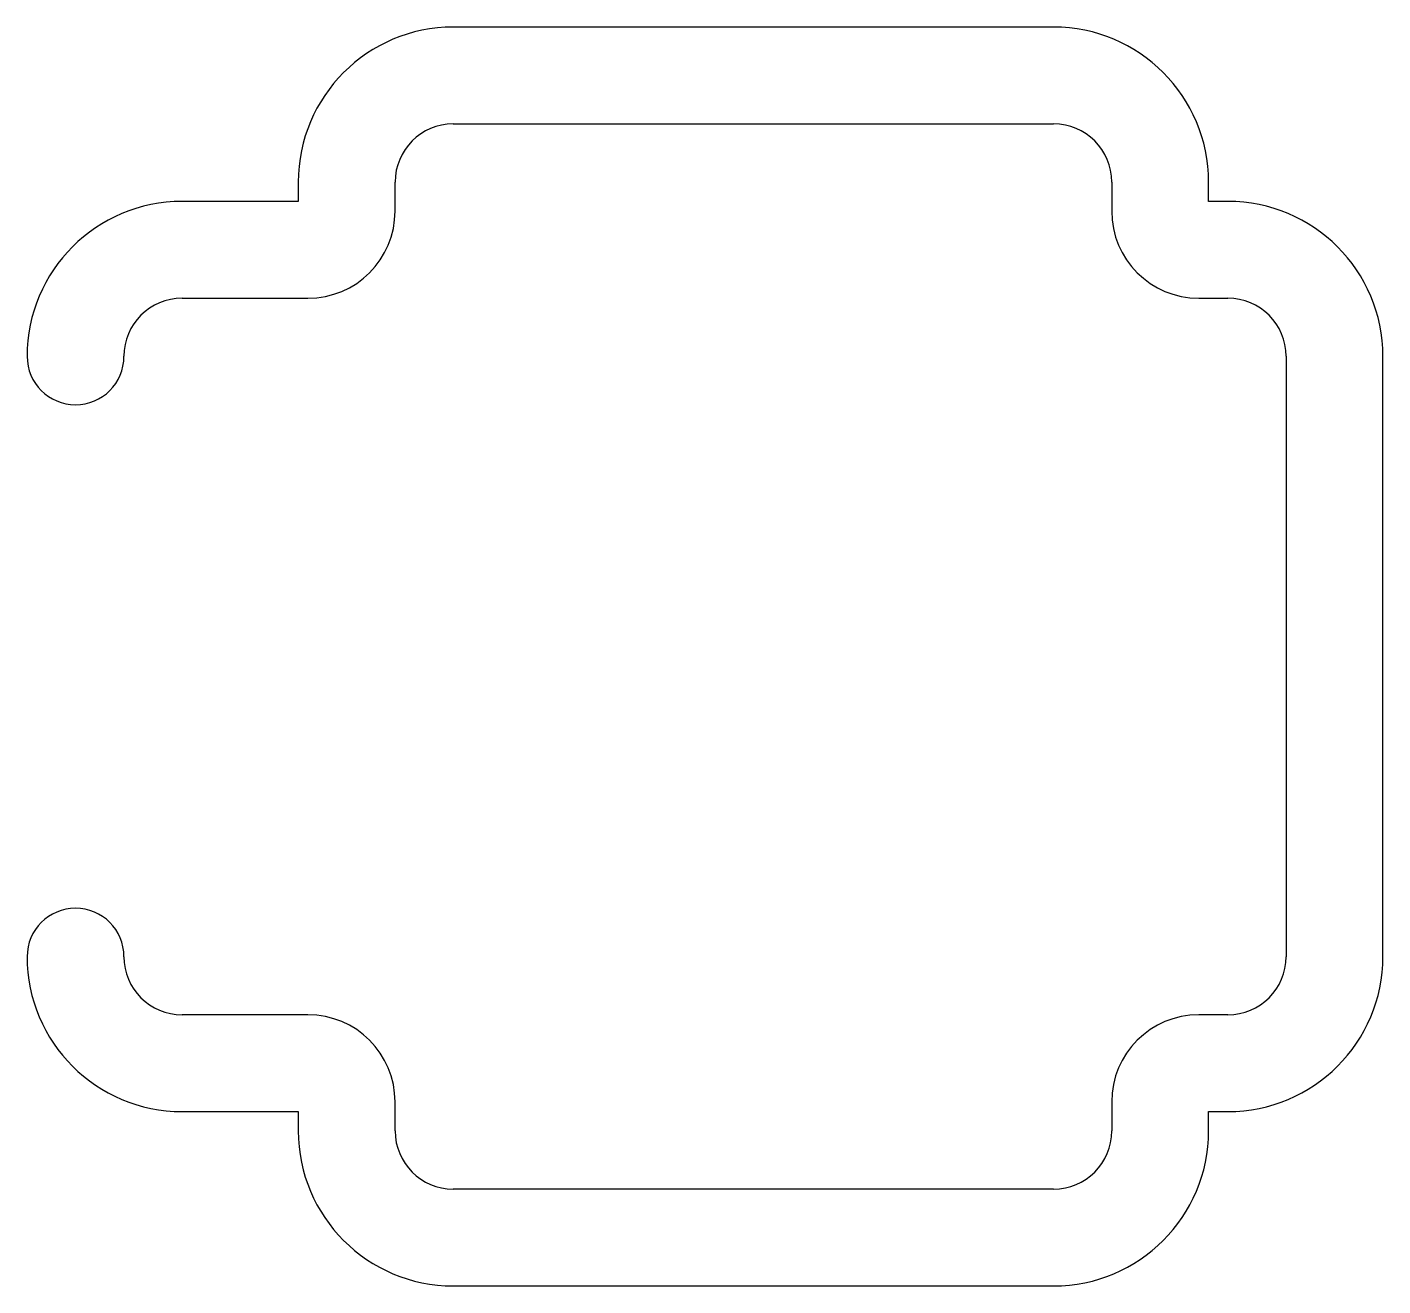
# Model space of a CAD drawing. Header units: millimetres. Extents: x -60.5 to 9.5, y -9.5 to 55.5.
import ezdxf

# ---------------------------------------------------------------- set-up
doc = ezdxf.new("R2010")
doc.units = ezdxf.units.MM

msp = doc.modelspace()

# ---------------------------------------------------------------- linework, layer by layer
at = {"color": 7, "linetype": 'Continuous', "lineweight": 25}
for p, q in [((-7.5, 55.5), (-38.5, 55.5)), ((-38.5, 50.5), (-7.5, 50.5)), ((-46.5, 47.5), (-46.5, 46.5)), ((-41.5, 46), (-41.5, 47.5)), ((-4.5, 47.5), (-4.5, 46)), ((0.5, 46.5), (0.5, 47.5)), ((-46.5, 46.5), (-52.5, 46.5)), ((1.5, 46.5), (0.5, 46.5)), ((-52.5, 41.5), (-46, 41.5)), ((0, 41.5), (1.5, 41.5)), ((4.5, 38.5), (4.5, 7.5)), ((9.5, 7.5), (9.5, 38.5)), ((-46, 4.5), (-52.5, 4.5)), ((1.5, 4.5), (0, 4.5)), ((-41.5, -1.5), (-41.5, 0)), ((-4.5, 0), (-4.5, -1.5)), ((-52.5, -0.5), (-46.5, -0.5)), ((-46.5, -0.5), (-46.5, -1.5)), ((0.5, -0.5), (1.5, -0.5)), ((0.5, -1.5), (0.5, -0.5)), ((-7.5, -4.5), (-38.5, -4.5)), ((-38.5, -9.5), (-7.5, -9.5))]:
    msp.add_line(p, q, dxfattribs=at)
for centre, radius, start, end in [((-38.5, 47.5), 8, 90, 180), ((-7.5, 47.5), 8, 0, 90), ((-38.5, 47.5), 3, 90, 180), ((-7.5, 47.5), 3, 0, 90), ((-52.5, 38.5), 8, 90, 180), ((1.5, 38.5), 8, 0, 90), ((-46, 46), 4.5, 270, 0), ((0, 46), 4.5, 180, 270), ((-52.5, 38.5), 3, 90, 180), ((1.5, 38.5), 3, 360, 90), ((-58, 38.5), 2.5, 180, 0), ((-58, 7.5), 2.5, 0, 180), ((-52.5, 7.5), 8, 180, 270), ((-52.5, 7.5), 3, 180, 270), ((1.5, 7.5), 3, 270, 0), ((1.5, 7.5), 8, 270, 0), ((-46, 0), 4.5, 0, 90), ((0, 0), 4.5, 90, 180), ((-38.5, -1.5), 8, 180, 270), ((-38.5, -1.5), 3, 180, 270), ((-7.5, -1.5), 3, 270, 0), ((-7.5, -1.5), 8, 270, 0)]:
    msp.add_arc(centre, radius, start, end, dxfattribs=at)

doc.saveas('drawing.dxf')
